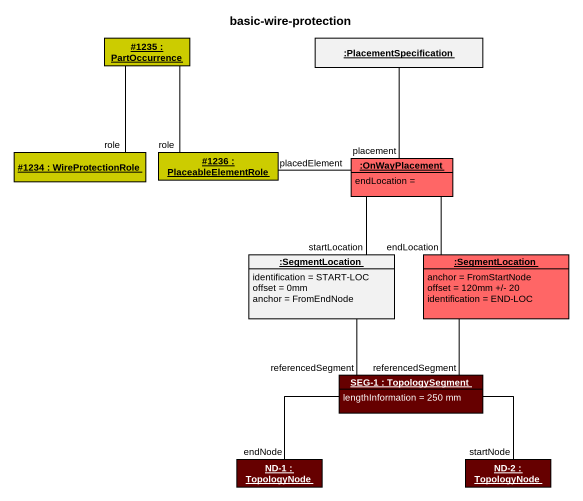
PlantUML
@startuml
title basic-wire-protection
hide circle
hide empty members
object "#1235 : PartOccurrence" as o1235 #CCCC00
object ":PlacementSpecification" as PlacementSpecification
object "#1234 : WireProtectionRole" as o1234 #CCCC00
object "#1236 : PlaceableElementRole" as o1236 #CCCC00
object ":OnWayPlacement" as OnWayPlacement #FF6666 {
  endLocation =
}
object ":SegmentLocation" as SegmentLocation {
  identification = START-LOC
  offset = 0mm
  anchor = FromEndNode
}
object ":SegmentLocation" as SegmentLocation_2 #FF6666 {
  anchor = FromStartNode
  offset = 120mm +/- 20
  identification = END-LOC
}
object "SEG-1 : TopologySegment" as SEG_1 #660000 {
  lengthInformation = 250 mm
}
object "ND-1 : TopologyNode" as ND_1 #660000
object "ND-2 : TopologyNode" as ND_2 #660000
o1235 -- o1236 : role
PlacementSpecification -- OnWayPlacement : placement
o1234 -up- o1235 : role
o1236 -right- OnWayPlacement : placedElement
OnWayPlacement -- SegmentLocation : startLocation
OnWayPlacement -- SegmentLocation_2 : endLocation
SegmentLocation -- SEG_1 : referencedSegment
SegmentLocation_2 -- SEG_1 : referencedSegment
SEG_1 -- ND_1 : endNode
SEG_1 -- ND_2 : startNode
@enduml
